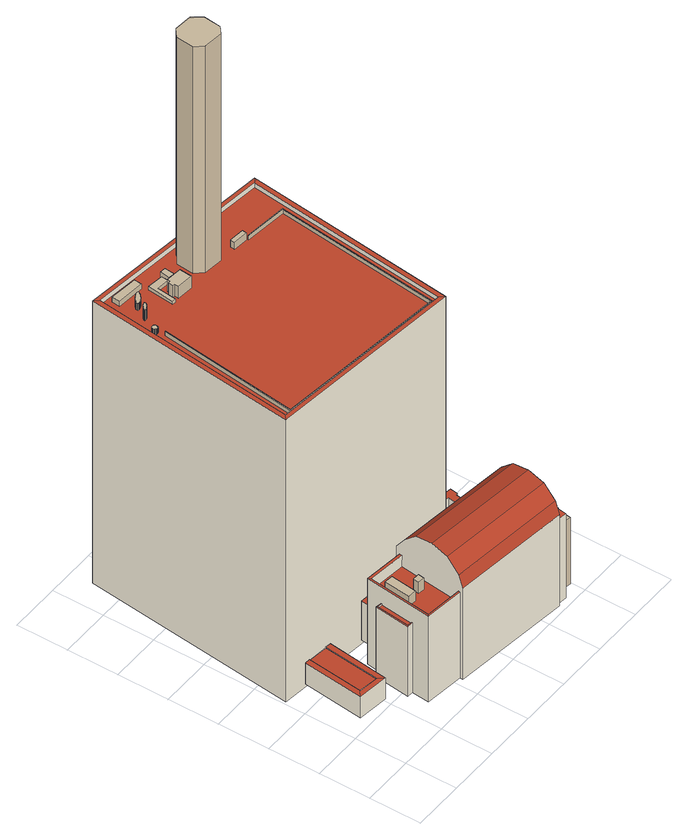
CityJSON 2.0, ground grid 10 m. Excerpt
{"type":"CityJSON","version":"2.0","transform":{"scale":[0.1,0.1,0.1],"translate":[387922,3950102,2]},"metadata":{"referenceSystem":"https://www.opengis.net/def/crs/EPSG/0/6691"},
"CityObjects":{
"building1":{"type":"Building","attributes":{"地区計画":"大手町・丸の内・有楽町地区","class":"3003","usage":"461","measuredHeight":4.6,"storeysAboveGround":9999,"storeysBelowGround":9999,"RiverFloodingRiskAttribute.description":"10","RiverFloodingRiskAttribute.rank":"1","RiverFloodingRiskAttribute.depth":0.33,"RiverFloodingRiskAttribute.adminType":"2","RiverFloodingRiskAttribute.scale":"2","HighTideRiskAttribute.description":"2","HighTideRiskAttribute.rank":"1","HighTideRiskAttribute.depth":0.4,"BuildingDetailAttribute.buildingRoofEdgeArea":-9999,"BuildingDetailAttribute.fireproofStructureType":"1011","BuildingDetailAttribute.urbanPlanType":"21","BuildingDetailAttribute.areaClassificationType":"22","BuildingDetailAttribute.districtsAndZonesType":"10","BuildingDetailAttribute.landUseType":"214","BuildingDetailAttribute.detailedUsage":"0","BuildingDetailAttribute.specifiedBuildingCoverageRate":80,"BuildingDetailAttribute.specifiedFloorAreaRate":1200,"BuildingDetailAttribute.surveyYear":"0001","BuildingIDAttribute.prefecture":"13","BuildingIDAttribute.city":"13101"},"geometry":[{"type":"Solid","lod":"2","boundaries":[[[[0,1,2,3]],[[4,5,6,7]],[[4,7,8,9]],[[10,11,12,13]],[[14,15,9,8]],[[8,11,10,14]],[[15,14,10,13,6,5,2,1]],[[0,3,4,9]],[[1,0,9,15]],[[6,13,12,7]],[[3,2,5,4]],[[7,12,11,8]]]],"semantics":{"surfaces":[{"type":"GroundSurface"},{"type":"RoofSurface"},{"type":"WallSurface"}],"values":[[0,1,1,1,1,2,2,2,2,2,2,2]]}}]},
"building2":{"type":"Building","attributes":{"地区計画":"大手町・丸の内・有楽町地区","class":"9999","usage":"461","measuredHeight":27.2,"storeysAboveGround":9999,"storeysBelowGround":9999,"RiverFloodingRiskAttribute.description":"10","RiverFloodingRiskAttribute.rank":"1","RiverFloodingRiskAttribute.depth":0.22,"RiverFloodingRiskAttribute.adminType":"2","RiverFloodingRiskAttribute.scale":"2","HighTideRiskAttribute.description":"2","HighTideRiskAttribute.rank":"1","HighTideRiskAttribute.depth":0.33,"BuildingDetailAttribute.buildingRoofEdgeArea":-9999,"BuildingDetailAttribute.fireproofStructureType":"1011","BuildingDetailAttribute.urbanPlanType":"21","BuildingDetailAttribute.areaClassificationType":"22","BuildingDetailAttribute.districtsAndZonesType":"10","BuildingDetailAttribute.landUseType":"214","BuildingDetailAttribute.detailedUsage":"0","BuildingDetailAttribute.specifiedBuildingCoverageRate":80,"BuildingDetailAttribute.specifiedFloorAreaRate":1200,"BuildingDetailAttribute.surveyYear":"0001","BuildingIDAttribute.prefecture":"13","BuildingIDAttribute.city":"13101"},"geometry":[{"type":"Solid","lod":"2","boundaries":[[[[16,17,18,19]],[[20,21,22,23]],[[19,18,23,22]],[[16,19,22,21]],[[17,16,21,20]],[[18,17,20,23]]]],"semantics":{"surfaces":[{"type":"GroundSurface"},{"type":"RoofSurface"},{"type":"WallSurface"}],"values":[[0,1,2,2,2,2]]}}]},
"building3":{"type":"Building","attributes":{"name":"東京消防庁丸の内消防署","延べ面積換算係数":"1","大字・町コード":"6","町・丁目コード":"1","13+区市町村コード+大字・町コード+町・丁目コード":"13101006001","地区計画":"大手町・丸の内・有楽町地区","class":"3002","usage":"421","measuredHeight":22.8,"storeysAboveGround":4,"storeysBelowGround":0,"RiverFloodingRiskAttribute.description":"10","RiverFloodingRiskAttribute.rank":"1","RiverFloodingRiskAttribute.depth":0.33,"RiverFloodingRiskAttribute.adminType":"2","RiverFloodingRiskAttribute.scale":"2","HighTideRiskAttribute.description":"2","HighTideRiskAttribute.rank":"1","HighTideRiskAttribute.depth":0.45,"BuildingDetailAttribute.buildingRoofEdgeArea":499.84,"BuildingDetailAttribute.fireproofStructureType":"1001","BuildingDetailAttribute.urbanPlanType":"21","BuildingDetailAttribute.areaClassificationType":"22","BuildingDetailAttribute.districtsAndZonesType":"10","BuildingDetailAttribute.landUseType":"214","BuildingDetailAttribute.detailedUsage":"1110","BuildingDetailAttribute.specifiedBuildingCoverageRate":80,"BuildingDetailAttribute.specifiedFloorAreaRate":1200,"BuildingDetailAttribute.surveyYear":2021,"BuildingIDAttribute.prefecture":"13","BuildingIDAttribute.city":"13101"},"address":[{"country":"日本","locality":"東京都千代田区大手町一丁目"}],"children":["building3-1","building3-2"],"geometry":[{"type":"Solid","lod":"2","boundaries":[[[[24,25,26,27,28,29,30,31,32,33,34,35,36,37,38,39,40,41,42,43]],[[44,45,46,47,48,49,50,51]],[[52,53,54,55]],[[56,57,58,59]],[[60,61,62,63]],[[55,54,64,65]],[[66,63,62,67]],[[68,69,70,71]],[[72,73,74,75]],[[76,56,59,77]],[[78,79,71,70]],[[80,81,76,77]],[[52,82,83,53]],[[65,64,61,60]],[[78,84,85,79]],[[86,87,88,89]],[[35,34,83,82]],[[46,33,32,47]],[[29,28,51,50]],[[58,88,87,59]],[[42,41,69,68,75,74,85,84,38,37,56,76]],[[30,29,50,49]],[[41,40,70,69]],[[85,74,73,79]],[[71,72,75,68]],[[65,60,63,66,24,43,81,80,89,88,58,57,36,35,82,52,55]],[[39,38,84,78]],[[37,36,57,56]],[[77,86,89,80]],[[40,39,78,70]],[[28,27,44,51]],[[32,31,48,47]],[[31,30,49,48]],[[42,76,81,43]],[[45,44,27,26]],[[79,73,72,71]],[[67,25,24,66]],[[59,87,86,77]],[[26,25,67,62,61,64,54,53,83,34,33,46,45]]]],"semantics":{"surfaces":[{"type":"GroundSurface"},{"type":"RoofSurface"},{"type":"WallSurface"}],"values":[[0,1,1,1,1,1,1,1,1,1,1,1,1,1,1,1,2,2,2,2,2,2,2,2,2,2,2,2,2,2,2,2,2,2,2,2,2,2,2]]}}]},
"building3-1":{"type":"BuildingInstallation","parents":["building3"],"geometry":[{"type":"MultiSurface","lod":"2","boundaries":[[[90,91,92,93]],[[30,29,94,95]],[[91,96,97,92]],[[90,98,96,91]],[[98,99,97,96]],[[92,97,99,93]],[[99,98,90,93]],[[100,101,29,30]],[[100,30,95,102]],[[100,102,103,101]],[[29,101,103,94]],[[102,95,94,103]]]}]},
"building3-2":{"type":"BuildingInstallation","parents":["building3"],"geometry":[{"type":"MultiSurface","lod":"2","boundaries":[[[104,105,106,107]],[[108,109,110,111]],[[111,112,113,108]],[[110,114,112,111]],[[114,115,113,112]],[[108,113,115,109]],[[109,115,114,110]],[[105,116,117,106]],[[118,116,105,104]],[[117,116,118,119]],[[106,117,119,107]],[[119,118,104,107]]]}]},
"building4":{"type":"Building","attributes":{"name":"東京消防庁","延べ面積換算係数":"1","大字・町コード":"6","町・丁目コード":"1","13+区市町村コード+大字・町コード+町・丁目コード":"13101006001","地区計画":"大手町・丸の内・有楽町地区","class":"3002","usage":"421","measuredHeight":110,"storeysAboveGround":13,"storeysBelowGround":3,"RiverFloodingRiskAttribute.description":"10","RiverFloodingRiskAttribute.rank":"1","RiverFloodingRiskAttribute.depth":0.14,"RiverFloodingRiskAttribute.adminType":"2","RiverFloodingRiskAttribute.scale":"2","HighTideRiskAttribute.description":"2","HighTideRiskAttribute.rank":"1","HighTideRiskAttribute.depth":0.2,"BuildingDetailAttribute.buildingRoofEdgeArea":1622.35,"BuildingDetailAttribute.fireproofStructureType":"1001","BuildingDetailAttribute.urbanPlanType":"21","BuildingDetailAttribute.areaClassificationType":"22","BuildingDetailAttribute.districtsAndZonesType":"10","BuildingDetailAttribute.landUseType":"214","BuildingDetailAttribute.detailedUsage":"1110","BuildingDetailAttribute.specifiedBuildingCoverageRate":80,"BuildingDetailAttribute.specifiedFloorAreaRate":1200,"BuildingDetailAttribute.surveyYear":2021,"BuildingIDAttribute.prefecture":"13","BuildingIDAttribute.city":"13101"},"address":[{"country":"日本","locality":"東京都千代田区大手町一丁目"}],"children":["building4-1","building4-2","building4-3","building4-4","building4-5"],"geometry":[{"type":"Solid","lod":"2","boundaries":[[[[120,121,122,123,124]],[[125,126,127,128]],[[125,128,129,130]],[[131,132,133,134]],[[135,136,127,137]],[[130,129,136,135]],[[137,127,126]],[[128,133,132,129]],[[122,121,137,126]],[[121,120,135,137]],[[127,134,133,128]],[[136,131,134,127]],[[123,122,126,125]],[[124,123,125,130]],[[120,124,130,135]],[[129,132,131,136]]]],"semantics":{"surfaces":[{"type":"GroundSurface"},{"type":"RoofSurface"},{"type":"WallSurface"}],"values":[[0,1,1,1,1,1,1,2,2,2,2,2,2,2,2,2]]}}]},
"building4-1":{"type":"BuildingInstallation","parents":["building4"],"geometry":[{"type":"MultiSurface","lod":"2","boundaries":[[[138,139,140,141,142,143,144,145,146,147,148,149,150,151,152,153,154,155,156,157,158,159,160,161,162,163,164,165,166,167,168,169,170,171,172,173,174,175,176,177,178,179,180,181,182,183,184,185,186,187,188,189,190,191,192,193,194]],[[195,196,197,198,199,200,201,202,203,204,205,206,207,208,209,210,211,212,213,214,215,216,217,218,219,220,221,222,223,224,225,226,227,228,229,230,231,232,233,234,235,236,237,238,239]],[[165,240,241,166]],[[164,242,240,165]],[[163,243,242,164]],[[214,244,245,215]],[[213,246,244,214]],[[215,245,247,216]],[[216,247,248,217]],[[212,249,246,213]],[[211,250,249,212]],[[210,251,250,211]],[[209,252,251,210]],[[217,248,253,218]],[[208,254,252,209]],[[207,255,254,208]],[[218,253,256,219]],[[206,257,255,207]],[[219,256,258,220]],[[205,259,257,206]],[[204,260,259,205]],[[220,258,261,221]],[[221,261,262,222]],[[203,263,260,204]],[[222,262,264,223]],[[202,265,263,203]],[[201,266,265,202]],[[223,264,267,224]],[[268,269,270,271,272,273,274,275,276,277,278,279,280,281,267,264,262,261,258,256,253,248,247,245,244,246,249,250,251,252,254,255,257,259,260,263,265,266,282,283,284,285,286,287,288]],[[200,282,266,201]],[[224,267,281,225]],[[199,283,282,200]],[[225,281,280,226]],[[198,284,283,199]],[[226,280,279,227]],[[197,285,284,198]],[[279,278,228,227]],[[228,278,277,229]],[[196,286,285,197]],[[229,277,276,230]],[[230,276,275,231]],[[195,287,286,196]],[[231,275,274,232]],[[232,274,273,233]],[[239,288,287,195]],[[233,273,272,234]],[[234,272,271,235]],[[238,268,288,239]],[[235,271,270,236]],[[237,269,268,238]],[[236,270,269,237]],[[162,289,243,163]],[[161,290,289,162]],[[160,291,290,161]],[[159,292,291,160]],[[158,293,292,159]],[[157,294,293,158]],[[166,241,295,167]],[[156,296,294,157]],[[155,297,296,156]],[[167,295,298,168]],[[154,299,297,155]],[[153,300,299,154]],[[168,298,301,169]],[[152,302,300,153]],[[303,302,152,151]],[[169,301,304,170]],[[305,303,151,150]],[[170,304,306,171]],[[149,307,305,150]],[[171,306,308,172]],[[148,309,307,149]],[[172,308,310,173]],[[147,311,309,148]],[[173,310,312,174]],[[146,313,311,147]],[[174,312,314,175]],[[242,243,289,290,291,292,293,294,296,297,299,300,302,303,305,307,309,311,313,315,316,317,318,319,320,321,322,323,324,325,326,327,328,329,330,331,332,333,334,335,336,337,338,339,340,341,314,312,310,308,306,304,301,298,295,241,240]],[[145,315,313,146]],[[175,314,341,176]],[[144,316,315,145]],[[176,341,340,177]],[[143,317,316,144]],[[177,340,339,178]],[[142,318,317,143]],[[178,339,338,179]],[[141,319,318,142]],[[179,338,337,180]],[[140,320,319,141]],[[337,336,181,180]],[[181,336,335,182]],[[139,321,320,140]],[[182,335,334,183]],[[138,322,321,139]],[[183,334,333,184]],[[184,333,332,185]],[[194,323,322,138]],[[332,331,186,185]],[[186,331,330,187]],[[187,330,329,188]],[[193,324,323,194]],[[188,329,328,189]],[[189,328,327,190]],[[192,325,324,193]],[[190,327,326,191]],[[191,326,325,192]]]}]},
"building4-2":{"type":"BuildingInstallation","parents":["building4"],"geometry":[{"type":"MultiSurface","lod":"2","boundaries":[[[342,343,344,345]],[[346,342,345,347]],[[348,346,347,349]],[[343,350,351,344]],[[350,352,353,351]],[[352,354,355,353]],[[354,356,357,355]],[[356,348,349,357]],[[352,350,343,342,346,348,356,354]],[[347,345,344,351,353,355,357,349]]]}]},
"building4-3":{"type":"BuildingInstallation","parents":["building4"],"geometry":[{"type":"MultiSurface","lod":"2","boundaries":[[[358,359,360,361,362,363]],[[364,365,359,358]],[[366,364,358,363]],[[367,365,364,366,368,369]],[[365,367,360,359]],[[368,366,363,362]],[[369,368,362,361]],[[367,369,361,360]]]}]},
"building4-4":{"type":"BuildingInstallation","parents":["building4"],"geometry":[{"type":"MultiSurface","lod":"2","boundaries":[[[370,371,372,373]],[[373,372,374,375]],[[376,377,371,370]],[[375,374,378,379]],[[380,381,377,376]],[[378,382,383,379]],[[384,385,381,380]],[[383,382,386,387]],[[388,389,385,384]],[[387,386,390,391]],[[392,393,389,388]],[[391,390,394,395]],[[396,397,393,392]],[[395,394,398,399]],[[400,401,397,396]],[[399,398,402,403]],[[404,405,401,400]],[[406,407,408,409,410,411,412,413,414,415,416,417,418,419,420,421,422,402,398,394,390,386,382,378,374,372,371,377,381,385,389,393,397,401,405]],[[403,402,422,423]],[[424,406,405,404]],[[423,422,421,425]],[[426,407,406,424]],[[425,421,420,427]],[[427,420,419,428]],[[429,408,407,426]],[[430,409,408,429]],[[428,419,418,431]],[[432,410,409,430]],[[433,411,410,432]],[[431,418,417,434]],[[412,411,433,435]],[[436,413,412,435]],[[434,417,416,437]],[[438,414,413,436]],[[437,416,415,439]],[[439,415,414,438]],[[440,441,442,443]],[[444,445,441,440]],[[445,446,442,441]],[[443,442,446,447]],[[448,449,450,451]],[[447,446,445,444]],[[451,450,452,453]],[[453,452,454,455]],[[456,457,449,448]],[[457,458,459,460,454,452,450,449]],[[455,454,460,461]],[[461,460,459,462]],[[462,459,458,463]],[[463,458,457,456]],[[464,465,466,467]],[[468,469,465,464]],[[465,469,470,466]],[[467,466,470,471]],[[471,470,469,468]],[[472,473,474,475]],[[476,477,472,475]],[[472,477,478,473]],[[474,473,478,479]],[[479,478,477,476]],[[396,392,388,384,380,376,370,373,375,379,383,387,391,395,399,403,423,425,427,428,431,434,437,439,438,436,435,433,432,430,429,426,424,404,400]],[[444,440,443,447]],[[455,461,462,463,456,448,451,453]],[[464,467,471,468]],[[479,476,475,474]]]}]},
"building4-5":{"type":"BuildingInstallation","parents":["building4"],"geometry":[{"type":"MultiSurface","lod":"2","boundaries":[[[480,481,482,483,484,485,486,487,488,489]],[[490,482,481,491]],[[492,493,484,483]],[[490,492,483,482]],[[494,491,481,480]],[[493,495,485,484]],[[496,495,493,492,490,491,494,497,498,499]],[[487,499,498,488]],[[496,499,487,486]],[[498,497,489,488]],[[495,496,486,485]],[[497,494,480,489]]]}]},
"building5":{"type":"Building","attributes":{"地区計画":"大手町・丸の内・有楽町地区","class":"3003","usage":"461","measuredHeight":6,"storeysAboveGround":9999,"storeysBelowGround":9999,"RiverFloodingRiskAttribute.description":"10","RiverFloodingRiskAttribute.rank":"1","RiverFloodingRiskAttribute.depth":0.33,"RiverFloodingRiskAttribute.adminType":"2","RiverFloodingRiskAttribute.scale":"2","HighTideRiskAttribute.description":"2","HighTideRiskAttribute.rank":"1","HighTideRiskAttribute.depth":0.35,"BuildingDetailAttribute.buildingRoofEdgeArea":-9999,"BuildingDetailAttribute.fireproofStructureType":"1011","BuildingDetailAttribute.urbanPlanType":"21","BuildingDetailAttribute.areaClassificationType":"22","BuildingDetailAttribute.districtsAndZonesType":"10","BuildingDetailAttribute.landUseType":"214","BuildingDetailAttribute.detailedUsage":"0","BuildingDetailAttribute.specifiedBuildingCoverageRate":80,"BuildingDetailAttribute.specifiedFloorAreaRate":1200,"BuildingDetailAttribute.surveyYear":"0001","BuildingIDAttribute.prefecture":"13","BuildingIDAttribute.city":"13101"},"geometry":[{"type":"Solid","lod":"2","boundaries":[[[[500,501,502,503,504,505,506,507]],[[508,509,510,511,512,513,514,515]],[[506,505,511,510]],[[507,506,510,509]],[[501,500,508,515]],[[505,504,512,511]],[[500,507,509,508]],[[514,513,503,502]],[[502,501,515,514]],[[504,503,513,512]]]],"semantics":{"surfaces":[{"type":"GroundSurface"},{"type":"RoofSurface"},{"type":"WallSurface"}],"values":[[0,1,2,2,2,2,2,2,2,2]]}}]}
},
"vertices":[
[38,117,12],[52,236,12],[112,229,12],[98,110,12],[98,110,59],[112,229,59],[101,231,59],[89,121,59],[50,126,59],[38,117,59],[62,235,57],[50,126,57],[89,121,57],[101,231,57],[62,235,59],[52,236,59],
[182,178,14],[187,221,14],[211,218,14],[206,176,14],[187,221,101],[182,178,101],[206,176,101],[211,218,101],
[227,179,11],[458,152,11],[457,144,11],[474,142,11],[471,119,11],[476,118,11],[465,28,11],[463,28,11],[461,10,11],[441,13,11],[440,8,11],[209,35,11],[209,41,11],[134,50,11],[137,84,11],[125,85,11],[133,154,11],[145,152,11],[149,182,11],[226,173,11],[474,142,199],[457,144,199],[441,13,199],[461,10,199],[463,28,199],[465,28,199],[476,118,199],[471,119,199],[210,44,238],[441,17,239],[444,42,263],[213,69,263],[133,50,202],[209,41,202],[210,45,202],[137,53,202],[222,138,263],[453,110,262],[456,135,238],[225,163,239],[449,76,270],[217,103,270],[227,180,215],[458,153,212],[145,150,166],[145,152,166],[133,154,166],[135,151,166],[135,151,163],[128,87,163],[138,86,163],[145,150,163],[149,182,202],[152,176,202],[125,85,166],[128,87,166],[225,168,202],[226,173,202],[209,35,214],[440,8,214],[137,84,166],[138,86,166],[152,176,177],[137,53,177],[210,45,177],[225,168,177],
[172,103,177],[156,105,177],[161,156,177],[178,154,177],[503,115,11],[492,24,11],[156,105,199],[161,156,199],[172,103,199],[178,154,199],[465,28,159],[476,118,159],[492,24,159],[503,115,159],
[202,108,177],[189,109,177],[191,121,177],[204,120,177],[148,132,177],[157,131,177],[155,117,177],[146,118,177],[146,118,182],[148,132,182],[155,117,182],[157,131,182],[189,109,202],[191,121,202],[202,108,202],[204,120,202],
[52,658,4],[438,612,4],[438,607,4],[391,199,4],[6,242,4],[391,199,633],[438,607,633],[429,605,633],[384,208,633],[15,249,633],[6,242,633],[60,649,623],[15,249,623],[384,208,623],[429,605,623],[52,658,633],[60,649,633],[438,612,633],
[108,606,623],[107,605,623],[107,604,623],[106,603,623],[106,602,623],[105,602,623],[105,601,623],[104,600,623],[103,599,623],[102,599,623],[101,598,623],[101,597,623],[100,596,623],[99,596,623],[98,595,623],[97,594,623],[96,594,623],[95,593,623],[94,593,623],[93,592,623],[92,592,623],[91,592,623],[90,591,623],[89,591,623],[88,591,623],[87,591,623],[86,591,623],[85,591,623],[85,592,623],[85,593,623],[85,594,623],[85,595,623],[86,596,623],[86,597,623],[87,597,623],[88,598,623],[88,599,623],[89,600,623],[90,600,623],[91,601,623],[92,602,623],[93,603,623],[94,603,623],[95,604,623],[96,605,623],[97,605,623],[98,606,623],[99,606,623],[100,607,623],[101,607,623],[102,608,623],[103,608,623],[104,608,623],[105,608,623],[106,608,623],[107,608,623],[108,607,623],[87,578,623],[87,577,623],[86,576,623],[86,575,623],[85,575,623],[85,574,623],[84,574,623],[84,573,623],[83,573,623],[82,572,623],[81,571,623],[80,571,623],[80,570,623],[79,570,623],[78,570,623],[78,569,623],[77,569,623],[76,569,623],[75,568,623],[74,568,623],[73,568,623],[72,568,623],[72,569,623],[72,570,623],[72,571,623],[73,571,623],[73,572,623],[74,572,623],[74,573,623],[75,574,623],[76,574,623],[76,575,623],[77,575,623],[77,576,623],[78,576,623],[79,577,623],[80,578,623],[81,578,623],[82,579,623],[83,579,623],[84,579,623],[85,580,623],[86,580,623],[86,579,623],[87,579,623],[85,591,638],[85,592,638],[86,591,638],[87,591,638],[74,568,646],[73,568,646],[75,568,646],[72,568,646],[72,569,646],[76,569,646],[77,569,646],[78,569,646],[78,570,646],[72,570,646],[79,570,646],[80,570,646],[72,571,646],[80,571,646],[73,571,646],[81,571,646],[82,572,646],[73,572,646],[74,572,646],[83,573,646],[74,573,646],[84,573,646],[84,574,646],[75,574,646],[86,579,646],[86,580,646],[85,580,646],[84,579,646],[83,579,646],[82,579,646],[81,578,646],[80,578,646],[79,577,646],[78,576,646],[77,576,646],[77,575,646],[76,575,646],[76,574,646],[85,574,646],[85,575,646],[86,575,646],[86,576,646],[87,577,646],[87,578,646],[87,579,646],[88,591,638],[89,591,638],[90,591,638],[91,592,638],[92,592,638],[93,592,638],[85,593,638],[94,593,638],[95,593,638],[85,594,638],[96,594,638],[97,594,638],[85,595,638],[98,595,638],[99,596,638],[86,596,638],[100,596,638],[86,597,638],[101,597,638],[87,597,638],[101,598,638],[88,598,638],[102,599,638],[88,599,638],[103,599,638],[89,600,638],[104,600,638],[105,601,638],[105,602,638],[106,602,638],[106,603,638],[107,604,638],[107,605,638],[108,606,638],[108,607,638],[107,608,638],[106,608,638],[105,608,638],[104,608,638],[103,608,638],[102,608,638],[101,607,638],[100,607,638],[99,606,638],[98,606,638],[97,605,638],[96,605,638],[95,604,638],[94,603,638],[93,603,638],[92,602,638],[91,601,638],[90,600,638],
[258,550,1128],[221,554,1128],[221,554,623],[258,550,623],[272,562,1128],[272,562,623],[275,595,1128],[275,595,623],[207,569,1128],[207,569,623],[210,603,1128],[210,603,623],[227,617,1128],[227,617,623],[261,614,1128],[261,614,623],
[136,553,623],[129,554,623],[134,606,623],[166,602,623],[164,588,623],[140,591,623],[136,553,630],[129,554,630],[140,591,630],[134,606,630],[164,588,630],[166,602,630],
[59,534,623],[59,534,635],[58,534,635],[58,534,623],[57,534,635],[57,534,623],[60,534,623],[60,534,635],[56,535,635],[56,535,623],[61,535,623],[61,535,635],[55,535,635],[55,535,623],[62,535,623],[62,535,635],[55,536,635],[55,536,623],[62,536,623],[62,536,635],[54,536,635],[54,536,623],[63,536,623],[63,536,635],[54,537,635],[54,537,623],[63,537,623],[63,537,635],[53,538,635],[53,538,623],[63,538,623],[63,538,635],[53,539,635],[53,539,623],[63,539,623],[63,539,635],[63,540,635],[63,541,635],[63,542,635],[62,542,635],[62,543,635],[61,543,635],[61,544,635],[60,544,635],[59,544,635],[58,544,635],[57,544,635],[56,544,635],[55,543,635],[54,542,635],[54,541,635],[53,541,635],[53,540,635],[53,540,623],[63,540,623],[53,541,623],[63,541,623],[54,541,623],[54,542,623],[63,542,623],[62,542,623],[55,543,623],[62,543,623],[61,543,623],[56,544,623],[61,544,623],[60,544,623],[57,544,623],[59,544,623],[58,544,623],[321,544,623],[321,544,639],[292,547,639],[292,547,623],[322,553,623],[322,553,639],[293,556,639],[293,556,623],[178,552,623],[178,552,649],[146,555,649],[146,555,623],[147,563,649],[147,563,623],[143,563,649],[143,563,623],[180,576,623],[180,576,649],[149,579,649],[148,573,649],[144,573,649],[144,573,623],[148,573,623],[149,579,623],[176,584,623],[176,584,638],[164,586,638],[164,586,623],[178,604,623],[178,604,638],[166,605,638],[166,605,623],[129,616,634],[75,621,634],[75,621,623],[129,616,623],[131,631,623],[131,631,634],[77,637,634],[77,637,623],
[371,211,623],[29,250,623],[62,522,623],[64,522,623],[31,251,623],[370,213,623],[406,532,623],[323,542,623],[323,543,623],[407,534,623],[62,522,632],[29,250,632],[64,522,632],[31,251,632],[371,211,632],[370,213,632],[406,532,632],[407,534,632],[323,543,632],[323,542,632],
[510,260,9],[506,260,9],[488,117,9],[474,119,9],[493,266,9],[401,277,9],[402,290,9],[512,276,9],[510,260,68],[512,276,68],[402,290,68],[401,277,68],[493,266,68],[474,119,68],[488,117,68],[506,260,68]
]}
